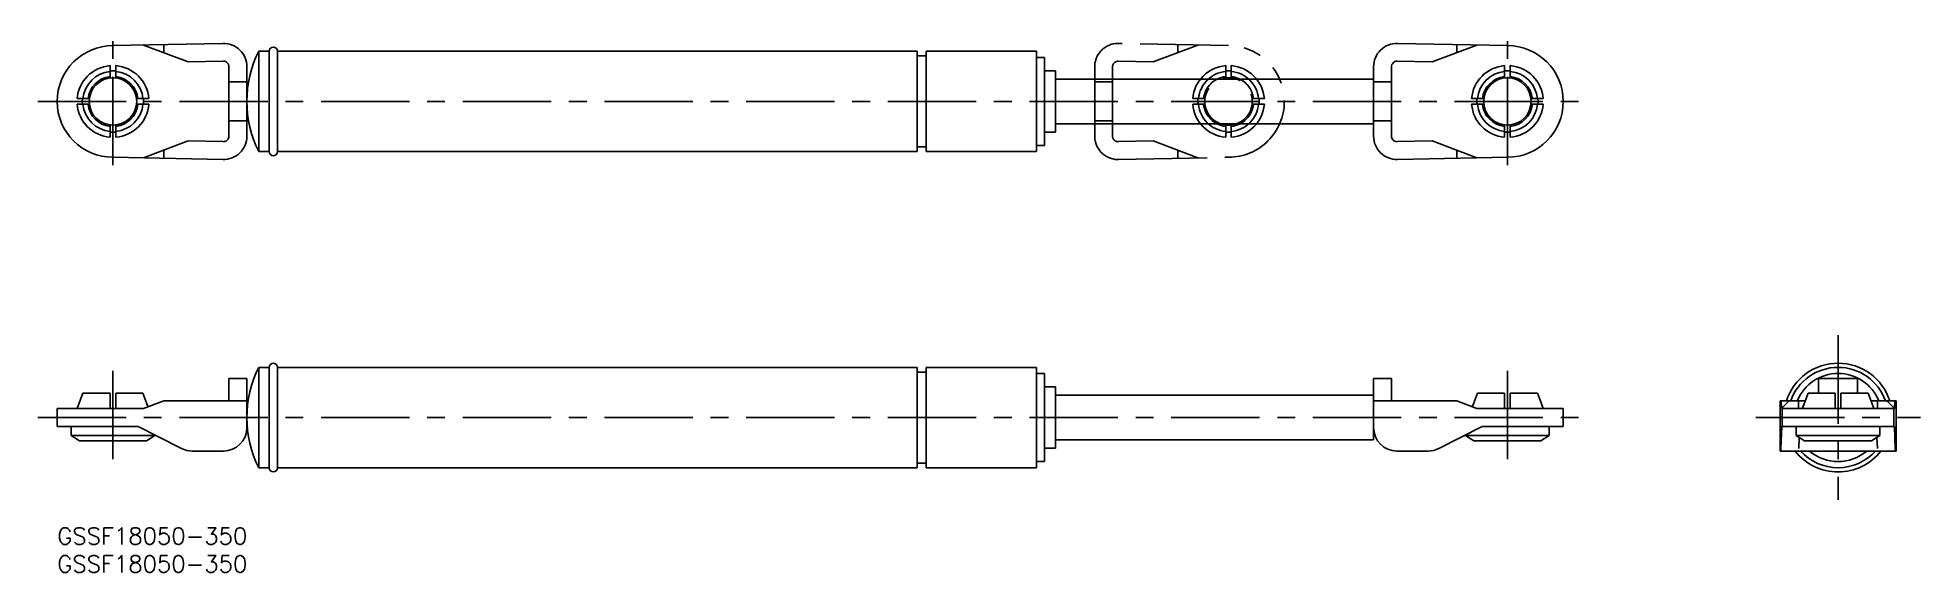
# Model space of a CAD drawing. Extents: x -4 to 334, y -8 to 88.
import ezdxf

# ---------------------------------------------------------------- set-up
doc = ezdxf.new("R2010")
doc.units = 0
doc.header["$LTSCALE"] = 0.5
doc.linetypes.add('CENTER', pattern=[50.8, 31.75, -6.35, 6.35, -6.35])
doc.linetypes.add('PHANTOM', pattern=[63.5, 31.75, -6.35, 6.35, -6.35, 6.35, -6.35])
for name, color, linetype in [('MSM_CENTER', 1, 'CENTER'), ('MSM_CONTINUOUS', 7, 'CONTINUOUS'), ('MSM_IMAGINARY', 6, 'PHANTOM'), ('MSM_PART_NUMBER', 7, 'CONTINUOUS')]:
    doc.layers.add(name, color=color, linetype=linetype)
doc.styles.get("Standard").update_dxf_attribs({"font": 'txt.shx', "height": 3, "bigfont": 'bigfont.shx'})

msp = doc.modelspace()

# ---------------------------------------------------------------- linework, layer by layer
at = {"layer": 'MSM_CENTER'}
for p, q in [((10, 64.98), (10, 87.85)), ((260, 64.98), (260, 87.85)), ((-3.5, 76.42), (273.5, 76.42)), ((319.28, 34.5), (319.28, 5)), ((10, 28.15), (10, 11.55)), ((260, 28.15), (260, 11.55)), ((-3.5, 19.75), (273.5, 19.75)), ((304.53, 19.75), (334.03, 19.75))]:
    msp.add_line(p, q, dxfattribs=at)
at = {"layer": 'MSM_CONTINUOUS'}
for p, q in [((29.71, 86.83), (10, 86.42)), ((15.5, 86.53), (23.5, 83.5)), ((19.09, 85.17), (19.09, 86.61)), ((38, 85.42), (36.14, 85.42)), ((36.14, 67.42), (36.14, 85.42)), ((38, 67.42), (38, 85.42)), ((154.2, 85.42), (39.5, 85.42)), ((39.5, 67.42), (39.5, 85.42)), ((154.2, 67.42), (154.2, 85.42)), ((155.8, 84.57), (154.2, 84.57)), ((175.6, 85.42), (155.8, 85.42)), ((155.8, 67.42), (155.8, 85.42)), ((175.6, 67.42), (175.6, 85.42)), ((260, 86.42), (240.29, 86.83)), ((246.5, 83.5), (254.5, 86.53)), ((250.91, 85.17), (250.91, 86.61)), ((9.5, 82.84), (9.5, 80.64)), ((9.5, 81.89), (10, 81.92)), ((10, 81.92), (10.5, 81.89)), ((10.5, 80.64), (10.5, 82.84)), ((23.5, 83.5), (29.78, 83.63)), ((30.8, 82.63), (30.8, 70.2)), ((34, 82.63), (34, 70.2)), ((177, 84.32), (175.6, 84.32)), ((177, 68.52), (177, 84.32)), ((179, 81.92), (177, 81.92)), ((179, 70.92), (179, 81.92)), ((236, 82.63), (236, 70.2)), ((239.2, 70.2), (239.2, 82.63)), ((240.22, 83.63), (246.5, 83.5)), ((259.5, 82.84), (259.5, 80.64)), ((259.5, 81.89), (259.72, 81.91)), ((259.72, 81.91), (260.5, 81.89)), ((260.5, 80.64), (260.5, 82.84)), ((34, 79.92), (30.8, 79.92)), ((34, 72.92), (34, 79.92)), ((236, 80.42), (179, 80.42)), ((239.2, 79.92), (236, 79.92)), ((3.58, 76.92), (5.78, 76.92)), ((5.78, 75.92), (3.58, 75.92)), ((4.5, 76.42), (4.52, 76.92)), ((4.52, 75.92), (4.5, 76.42)), ((16.42, 76.92), (14.22, 76.92)), ((14.22, 75.92), (16.42, 75.92)), ((15.48, 76.92), (15.5, 76.42)), ((15.5, 76.42), (15.48, 75.92)), ((253.58, 76.92), (255.78, 76.92)), ((255.78, 75.92), (253.58, 75.92)), ((254.52, 75.92), (254.52, 76.92)), ((266.42, 76.92), (264.22, 76.92)), ((264.22, 75.92), (266.42, 75.92)), ((265.48, 76.92), (265.5, 76.42)), ((265.5, 76.42), (265.48, 75.92)), ((9.5, 70), (9.5, 72.2)), ((10, 70.92), (9.5, 70.94)), ((10.5, 70.94), (10, 70.92)), ((10.5, 72.2), (10.5, 70)), ((34, 72.92), (30.8, 72.92)), ((177, 70.92), (179, 70.92)), ((179, 72.42), (236, 72.42)), ((239.2, 72.92), (236, 72.92)), ((259.5, 70), (259.5, 72.2)), ((259.72, 70.92), (259.5, 70.94)), ((260.5, 70.94), (259.72, 70.92)), ((260.5, 72.2), (260.5, 70)), ((23.5, 69.34), (15.5, 66.3)), ((19.09, 66.23), (19.09, 67.66)), ((29.78, 69.21), (23.5, 69.34)), ((154.2, 68.27), (155.8, 68.27)), ((175.6, 68.52), (177, 68.52)), ((246.5, 69.34), (240.22, 69.21)), ((246.5, 69.34), (254.5, 66.3)), ((250.91, 66.23), (250.91, 67.66)), ((10, 66.42), (29.71, 66.01)), ((36.14, 67.42), (38, 67.42)), ((39.5, 67.42), (154.2, 67.42)), ((155.8, 67.42), (175.6, 67.42)), ((240.29, 66.01), (260, 66.42)), ((38, 28.75), (36.14, 28.75)), ((36.14, 10.75), (36.14, 28.75)), ((38, 10.75), (38, 28.75)), ((154.2, 28.75), (39.5, 28.75)), ((39.5, 10.75), (39.5, 28.75)), ((154.2, 10.75), (154.2, 28.75)), ((155.8, 27.9), (154.2, 27.9)), ((175.6, 28.75), (155.8, 28.75)), ((155.8, 10.75), (155.8, 28.75)), ((175.6, 10.75), (175.6, 28.75)), ((177, 27.65), (175.6, 27.65)), ((177, 11.85), (177, 27.65)), ((4.62, 24.15), (3.58, 21.35)), ((4.62, 24.15), (9.5, 24.15)), ((9.5, 21.35), (9.5, 24.15)), ((10.5, 24.15), (15.38, 24.15)), ((10.5, 24.15), (10.5, 21.35)), ((15.38, 24.15), (16.09, 22.22)), ((34, 26.75), (30.8, 26.75)), ((30.8, 26.75), (30.8, 22.75)), ((34, 17.95), (34, 26.75)), ((179, 25.25), (177, 25.25)), ((179, 14.25), (179, 25.25)), ((236, 23.75), (179, 23.75)), ((239.2, 26.75), (236, 26.75)), ((236, 26.75), (236, 15.75)), ((239.2, 22.75), (239.2, 26.75)), ((254.62, 24.15), (253.91, 22.22)), ((254.62, 24.15), (259.5, 24.15)), ((259.5, 21.35), (259.5, 24.15)), ((260.5, 24.15), (265.38, 24.15)), ((260.5, 24.15), (260.5, 21.35)), ((265.38, 24.15), (266.09, 22.22)), ((313.9, 24.15), (313.18, 22.22)), ((313.9, 24.15), (318.78, 24.15)), ((315.78, 24.15), (315.78, 26.75)), ((315.78, 26.75), (322.78, 26.75)), ((318.78, 24.15), (318.78, 21.35)), ((319.78, 24.15), (324.66, 24.15)), ((319.78, 21.35), (319.78, 24.15)), ((322.78, 24.15), (322.78, 26.75)), ((324.66, 24.15), (325.37, 22.22)), ((0, 21.35), (0, 18.15)), ((15.5, 21.35), (0, 21.35)), ((19.09, 22.75), (15.5, 21.35)), ((16.09, 22.22), (16.3, 21.66)), ((19.09, 22.75), (34, 22.75)), ((236, 22.75), (250.91, 22.75)), ((254.5, 21.35), (250.91, 22.75)), ((253.91, 22.22), (253.7, 21.66)), ((270, 21.35), (254.5, 21.35)), ((266.09, 22.22), (266.42, 21.35)), ((270, 18.15), (270, 21.35)), ((308.87, 22.75), (308.87, 13.75)), ((308.87, 22.75), (313.38, 22.75)), ((308.87, 22.75), (308.87, 22.75)), ((309.16, 21.35), (309.09, 22.75)), ((310.52, 22.75), (309.16, 21.35)), ((329.39, 21.35), (309.16, 21.35)), ((309.28, 18.15), (309.28, 21.35)), ((312.2, 21.35), (312.2, 22.75)), ((313.18, 22.22), (312.86, 21.35)), ((329.69, 22.75), (325.18, 22.75)), ((325.37, 22.22), (325.7, 21.35)), ((326.36, 21.35), (326.36, 22.75)), ((328.03, 22.75), (329.39, 21.35)), ((329.28, 18.15), (329.28, 21.35)), ((329.39, 21.35), (329.47, 22.75)), ((329.69, 13.75), (329.69, 22.75)), ((329.69, 22.75), (329.69, 22.75)), ((0, 18.15), (14.54, 18.15)), ((2.5, 18.15), (2.5, 16.55)), ((14.54, 18.15), (22.3, 14.21)), ((247.7, 14.21), (255.46, 18.15)), ((255.46, 18.15), (270, 18.15)), ((267.5, 16.55), (267.5, 18.15)), ((309.02, 14.21), (309.18, 18.15)), ((309.18, 18.15), (329.37, 18.15)), ((311.78, 18.15), (311.78, 16.55)), ((326.78, 16.55), (326.78, 18.15)), ((329.53, 14.21), (329.37, 18.15)), ((2.5, 16.55), (4, 15.55)), ((2.5, 16.55), (17.5, 16.55)), ((16, 15.55), (4, 15.55)), ((16, 15.55), (17.5, 16.55)), ((17.5, 16.55), (17.5, 16.65)), ((24.2, 13.75), (29.71, 13.75)), ((29.8, 13.75), (29.71, 13.75)), ((177, 14.25), (179, 14.25)), ((179, 15.75), (236, 15.75)), ((240.29, 13.75), (240.2, 13.75)), ((240.29, 13.75), (245.8, 13.75)), ((252.5, 16.65), (252.5, 16.55)), ((252.5, 16.55), (254, 15.55)), ((252.5, 16.55), (267.5, 16.55)), ((266, 15.55), (254, 15.55)), ((266, 15.55), (267.5, 16.55)), ((308.87, 13.75), (329.69, 13.75)), ((308.87, 13.75), (308.87, 13.75)), ((308.98, 13.75), (308.98, 13.75)), ((308.98, 13.75), (308.99, 13.75)), ((308.99, 13.78), (309, 13.79)), ((308.99, 13.77), (308.99, 13.78)), ((308.99, 13.76), (308.99, 13.77)), ((308.99, 13.75), (308.99, 13.76)), ((308.99, 13.76), (308.99, 13.76)), ((309, 13.88), (309.01, 13.9)), ((309, 13.86), (309, 13.88)), ((309, 13.84), (309, 13.86)), ((309, 13.82), (309, 13.84)), ((309, 13.81), (309, 13.82)), ((309, 13.79), (309, 13.81)), ((309.01, 14.03), (309.02, 14.06)), ((309.01, 14), (309.01, 14.03)), ((309.01, 13.97), (309.01, 14)), ((309.01, 13.95), (309.01, 13.97)), ((309.01, 13.92), (309.01, 13.95)), ((309.01, 13.9), (309.01, 13.92)), ((309.02, 14.17), (309.02, 14.21)), ((309.02, 14.13), (309.02, 14.17)), ((309.02, 14.1), (309.02, 14.13)), ((309.02, 14.06), (309.02, 14.1)), ((311.78, 16.55), (313.28, 15.55)), ((311.78, 16.55), (326.78, 16.55)), ((312.3, 16.2), (312.22, 14.21)), ((325.28, 15.55), (313.28, 15.55)), ((325.28, 15.55), (326.78, 16.55)), ((326.25, 16.2), (326.33, 14.21)), ((329.53, 14.21), (329.54, 14.17)), ((329.54, 14.17), (329.54, 14.13)), ((329.54, 14.13), (329.54, 14.1)), ((329.54, 14.1), (329.54, 14.06)), ((329.54, 14.06), (329.54, 14.03)), ((329.54, 14.03), (329.54, 14)), ((329.54, 14), (329.55, 13.97)), ((329.55, 13.97), (329.55, 13.95)), ((329.55, 13.95), (329.55, 13.92)), ((329.55, 13.92), (329.55, 13.9)), ((329.55, 13.9), (329.55, 13.88)), ((329.55, 13.88), (329.56, 13.86)), ((329.56, 13.86), (329.56, 13.84)), ((329.56, 13.84), (329.56, 13.82)), ((329.56, 13.82), (329.56, 13.81)), ((329.56, 13.81), (329.56, 13.79)), ((329.56, 13.79), (329.56, 13.78)), ((329.56, 13.78), (329.57, 13.77)), ((329.57, 13.77), (329.57, 13.76)), ((329.57, 13.76), (329.57, 13.76)), ((329.57, 13.76), (329.57, 13.75)), ((329.57, 13.75), (329.57, 13.75)), ((329.57, 13.75), (329.57, 13.75)), ((329.69, 13.75), (329.69, 13.75)), ((36.14, 10.75), (38, 10.75)), ((39.5, 10.75), (154.2, 10.75)), ((154.2, 11.6), (155.8, 11.6)), ((155.8, 10.75), (175.6, 10.75)), ((175.6, 11.85), (177, 11.85))]:
    msp.add_line(p, q, dxfattribs=at)
for centre in [(10, 76.42), (260, 76.42)]:
    msp.add_circle(centre, 4.25, dxfattribs=at)
for centre, radius, start, end in [((10, 76.42), 10, 90, 270), ((29.8, 82.63), 4.2, 0, 91.1935), ((54, 76.42), 20, 153.2563, 206.7437), ((38.75, 85.42), 0.75, 0, 180), ((240.2, 82.63), 4.2, 88.8065, 180), ((260, 76.42), 10, 270, 90), ((10, 76.42), 6.44, 94.4541, 175.5459), ((10, 76.42), 5.4, 95.3128, 174.6872), ((10, 76.42), 6.44, 4.4541, 85.5459), ((10, 76.42), 5.4, 5.3128, 84.6872), ((29.8, 82.63), 1, 0, 91.1935), ((240.2, 82.63), 1, 88.8065, 180), ((260, 76.42), 6.44, 94.4541, 175.5459), ((260, 76.42), 5.4, 95.3128, 174.6872), ((260, 76.42), 6.44, 4.4541, 85.5459), ((260, 76.42), 5.4, 5.3128, 84.6872), ((10, 76.42), 4.5, 96.3794, 173.6206), ((10, 76.42), 4.5, 6.3794, 83.6206), ((260, 76.42), 4.5, 96.3794, 173.6206), ((260, 76.42), 4.5, 6.3794, 83.6206), ((10, 76.42), 6.44, 184.4541, 265.5459), ((10, 76.42), 5.4, 185.3128, 264.6872), ((10, 76.42), 4.5, 186.3794, 263.6206), ((10, 76.42), 5.4, 275.3128, 354.6872), ((10, 76.42), 6.44, 274.4541, 355.5459), ((10, 76.42), 4.5, 276.3794, 353.6206), ((260, 76.42), 6.44, 184.4541, 265.5459), ((260, 76.42), 5.4, 185.3128, 264.6872), ((260, 76.42), 4.5, 186.3794, 263.6206), ((260, 76.42), 4.5, 276.3794, 353.6206), ((260, 76.42), 5.4, 275.3128, 354.6872), ((260, 76.42), 6.44, 274.4541, 355.5459), ((29.8, 70.2), 4.2, 268.8065, 0), ((29.8, 70.2), 1, 268.8065, 0), ((240.2, 70.2), 4.2, 180, 271.1935), ((240.2, 70.2), 1, 180, 271.1935), ((38.75, 67.42), 0.75, 180, 0), ((54, 19.75), 20, 153.2563, 206.7437), ((38.75, 28.75), 0.75, 0, 180), ((319.28, 19.75), 9.75, 17.9202, 162.0798), ((319.28, 19.75), 9, 19.4712, 160.5288), ((319.28, 19.75), 7.9, 22.318, 157.682), ((29.8, 17.95), 4.2, 270, 0), ((240.2, 17.95), 4.2, 180, 270), ((24.2, 17.95), 4.2, 243.0341, 270), ((245.8, 17.95), 4.2, 270, 296.9659), ((319.28, 19.75), 9.75, 217.9799, 322.0201), ((319.28, 19.75), 9, 221.8103, 318.1897), ((319.28, 19.75), 7.9, 229.4196, 310.5804), ((38.75, 10.75), 0.75, 180, 0)]:
    msp.add_arc(centre, radius, start, end, dxfattribs=at)
at = {"layer": 'MSM_IMAGINARY'}
for p, q in [((210, 86.42), (190.29, 86.83)), ((196.5, 83.5), (204.5, 86.53)), ((200.91, 85.17), (200.91, 86.61)), ((186, 82.63), (186, 70.2)), ((189.2, 70.2), (189.2, 82.63)), ((190.22, 83.63), (196.5, 83.5)), ((209.5, 82.84), (209.5, 80.64)), ((209.5, 81.89), (209.72, 81.91)), ((209.72, 81.91), (210.5, 81.89)), ((210.5, 80.64), (210.5, 82.84)), ((189.2, 79.92), (186, 79.92)), ((203.58, 76.92), (205.78, 76.92)), ((205.78, 75.92), (203.58, 75.92)), ((204.52, 75.92), (204.52, 76.92)), ((216.42, 76.92), (214.22, 76.92)), ((214.22, 75.92), (216.42, 75.92)), ((215.48, 76.92), (215.5, 76.42)), ((215.5, 76.42), (215.48, 75.92)), ((189.2, 72.92), (186, 72.92)), ((209.5, 70), (209.5, 72.2)), ((209.72, 70.92), (209.5, 70.94)), ((210.5, 70.94), (209.72, 70.92)), ((210.5, 72.2), (210.5, 70)), ((196.5, 69.34), (190.22, 69.21)), ((196.5, 69.34), (204.5, 66.3)), ((200.91, 66.23), (200.91, 67.66)), ((190.29, 66.01), (210, 66.42))]:
    msp.add_line(p, q, dxfattribs=at)
msp.add_circle((210, 76.42), 4.25, dxfattribs=at)
for centre, radius, start, end in [((190.2, 82.63), 4.2, 88.8065, 180), ((210, 76.42), 10, 270, 90), ((190.2, 82.63), 1, 88.8065, 180), ((210, 76.42), 6.44, 94.4541, 175.5459), ((210, 76.42), 5.4, 95.3128, 174.6872), ((210, 76.42), 6.44, 4.4541, 85.5459), ((210, 76.42), 5.4, 5.3128, 84.6872), ((210, 76.42), 4.5, 96.3794, 173.6206), ((210, 76.42), 4.5, 6.3794, 83.6206), ((210, 76.42), 6.44, 184.4541, 265.5459), ((210, 76.42), 5.4, 185.3128, 264.6872), ((210, 76.42), 4.5, 186.3794, 263.6206), ((210, 76.42), 4.5, 276.3794, 353.6206), ((210, 76.42), 5.4, 275.3128, 354.6872), ((210, 76.42), 6.44, 274.4541, 355.5459), ((190.2, 70.2), 4.2, 180, 271.1935), ((190.2, 70.2), 1, 180, 271.1935)]:
    msp.add_arc(centre, radius, start, end, dxfattribs=at)

# ---------------------------------------------------------------- texts
at = {"layer": 'MSM_PART_NUMBER', "char_height": 3, "width": 121.0942, "attachment_point": 1}
for insert in [(0, 0), (0, -5)]:
    msp.add_mtext('{GSSF18050-350}', dxfattribs=dict(at, insert=insert))

doc.saveas('drawing.dxf')
